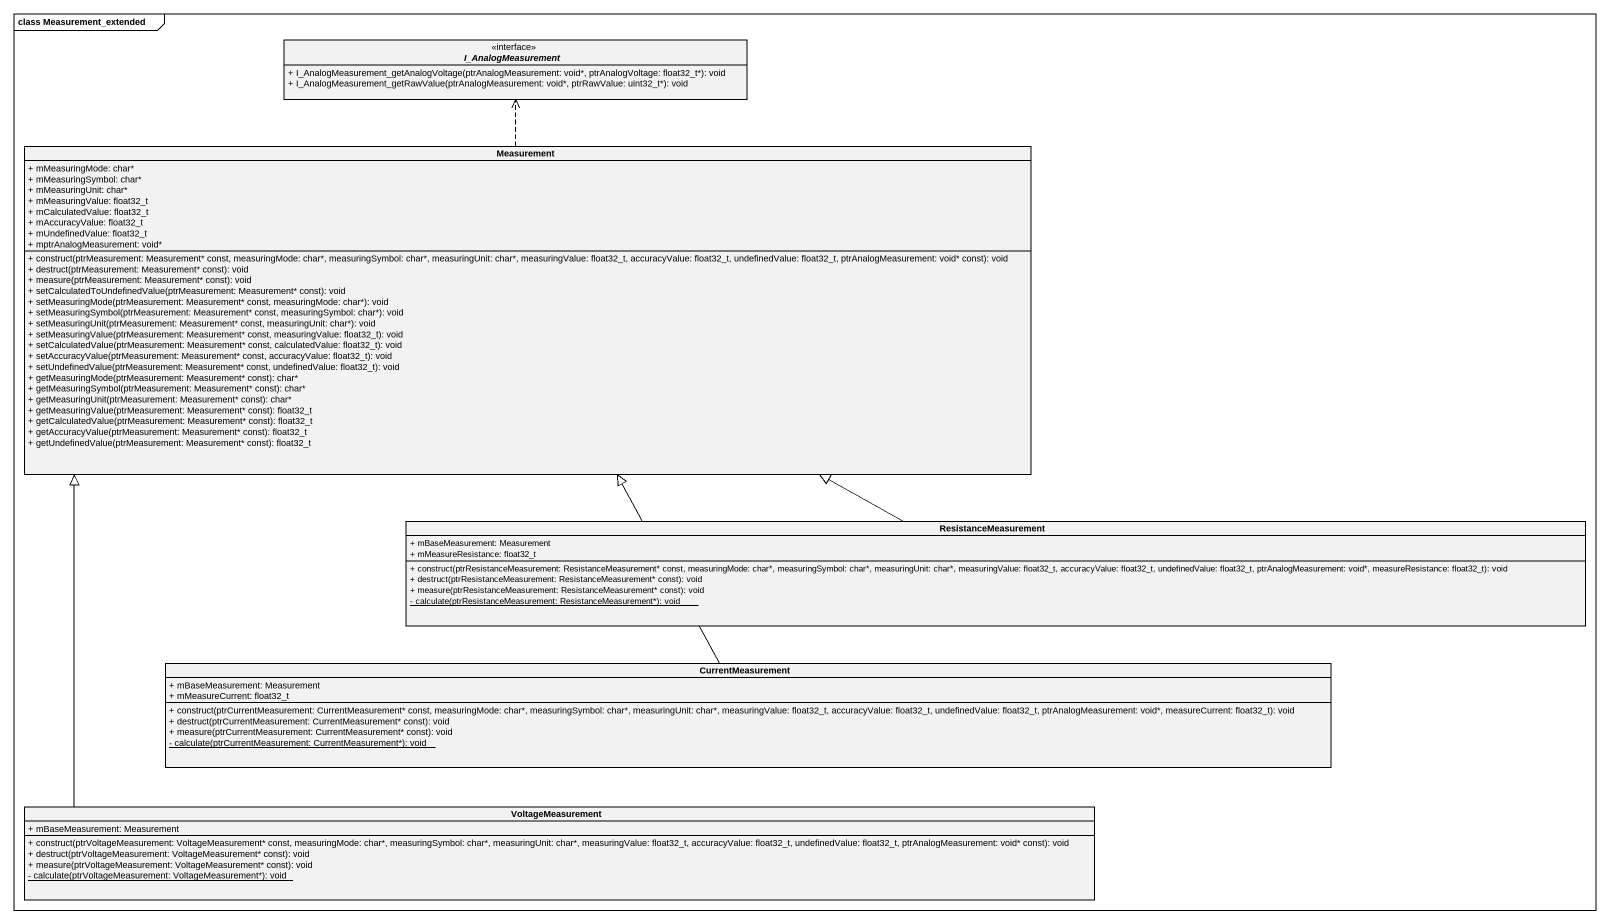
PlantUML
@startuml
mainframe class Measurement_extended
hide circle
hide empty members
skinparam classAttributeIconSize 0
interface I_AnalogMeasurement {
  + I_AnalogMeasurement_getAnalogVoltage(ptrAnalogMeasurement: void*, ptrAnalogVoltage: float32_t*): void
  + I_AnalogMeasurement_getRawValue(ptrAnalogMeasurement: void*, ptrRawValue: uint32_t*): void
}
class Measurement {
  + mMeasuringMode: char*
  + mMeasuringSymbol: char*
  + mMeasuringUnit: char*
  + mMeasuringValue: float32_t
  + mCalculatedValue: float32_t
  + mAccuracyValue: float32_t
  + mUndefinedValue: float32_t
  + mptrAnalogMeasurement: void*
  + construct(ptrMeasurement: Measurement* const, measuringMode: char*, measuringSymbol: char*, measuringUnit: char*, measuringValue: float32_t, accuracyValue: float32_t, undefinedValue: float32_t, ptrAnalogMeasurement: void* const): void
  + destruct(ptrMeasurement: Measurement* const): void
  + measure(ptrMeasurement: Measurement* const): void
  + setCalculatedToUndefinedValue(ptrMeasurement: Measurement* const): void
  + setMeasuringMode(ptrMeasurement: Measurement* const, measuringMode: char*): void
  + setMeasuringSymbol(ptrMeasurement: Measurement* const, measuringSymbol: char*): void
  + setMeasuringUnit(ptrMeasurement: Measurement* const, measuringUnit: char*): void
  + setMeasuringValue(ptrMeasurement: Measurement* const, measuringValue: float32_t): void
  + setCalculatedValue(ptrMeasurement: Measurement* const, calculatedValue: float32_t): void
  + setAccuracyValue(ptrMeasurement: Measurement* const, accuracyValue: float32_t): void
  + setUndefinedValue(ptrMeasurement: Measurement* const, undefinedValue: float32_t): void
  + getMeasuringMode(ptrMeasurement: Measurement* const): char*
  + getMeasuringSymbol(ptrMeasurement: Measurement* const): char*
  + getMeasuringUnit(ptrMeasurement: Measurement* const): char*
  + getMeasuringValue(ptrMeasurement: Measurement* const): float32_t
  + getCalculatedValue(ptrMeasurement: Measurement* const): float32_t
  + getAccuracyValue(ptrMeasurement: Measurement* const): float32_t
  + getUndefinedValue(ptrMeasurement: Measurement* const): float32_t
}
class ResistanceMeasurement {
  + mBaseMeasurement: Measurement
  + mMeasureResistance: float32_t
  + construct(ptrResistanceMeasurement: ResistanceMeasurement* const, measuringMode: char*, measuringSymbol: char*, measuringUnit: char*, measuringValue: float32_t, accuracyValue: float32_t, undefinedValue: float32_t, ptrAnalogMeasurement: void*, measureResistance: float32_t): void
  + destruct(ptrResistanceMeasurement: ResistanceMeasurement* const): void
  + measure(ptrResistanceMeasurement: ResistanceMeasurement* const): void
  {static} - calculate(ptrResistanceMeasurement: ResistanceMeasurement*): void
}
class CurrentMeasurement {
  + mBaseMeasurement: Measurement
  + mMeasureCurrent: float32_t
  + construct(ptrCurrentMeasurement: CurrentMeasurement* const, measuringMode: char*, measuringSymbol: char*, measuringUnit: char*, measuringValue: float32_t, accuracyValue: float32_t, undefinedValue: float32_t, ptrAnalogMeasurement: void*, measureCurrent: float32_t): void
  + destruct(ptrCurrentMeasurement: CurrentMeasurement* const): void
  + measure(ptrCurrentMeasurement: CurrentMeasurement* const): void
  {static} - calculate(ptrCurrentMeasurement: CurrentMeasurement*): void
}
class VoltageMeasurement {
  + mBaseMeasurement: Measurement
  + construct(ptrVoltageMeasurement: VoltageMeasurement* const, measuringMode: char*, measuringSymbol: char*, measuringUnit: char*, measuringValue: float32_t, accuracyValue: float32_t, undefinedValue: float32_t, ptrAnalogMeasurement: void* const): void
  + destruct(ptrVoltageMeasurement: VoltageMeasurement* const): void
  + measure(ptrVoltageMeasurement: VoltageMeasurement* const): void
  {static} - calculate(ptrVoltageMeasurement: VoltageMeasurement*): void
}
Measurement .up.> I_AnalogMeasurement
ResistanceMeasurement -left-|> Measurement
CurrentMeasurement -up-|> Measurement
VoltageMeasurement -up-|> Measurement
@enduml
